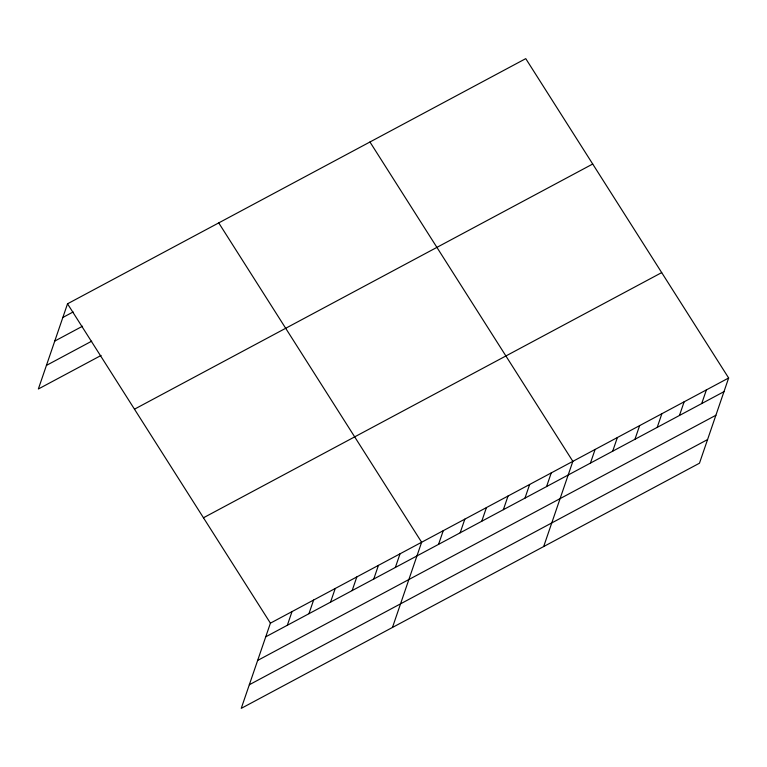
<?xml version="1.0" encoding="UTF-8"?>
<svg xmlns="http://www.w3.org/2000/svg" width="767" height="767" viewBox="0 0 767 767"><rect width="100%" height="100%" fill="white"/><g stroke="black" fill="none" stroke-linecap="round" stroke-linejoin="round"><path stroke-width="1.15" d="M728.65 377.997L270.415 623.159L241.241 708.363L699.475 463.201L728.65 377.997L525.759 58.637L67.525 303.799L38.35 389.003L101.1 355.437M287.337 625.268L292.016 611.596M308.938 613.705L313.617 600.043M330.548 602.153L335.227 588.481M352.149 590.59L356.828 576.928M373.75 579.037L378.428 565.365M395.35 567.475L400.029 553.812M392.464 627.454L421.629 542.25L218.739 222.9M438.561 544.359L443.24 530.697M460.162 532.806L464.84 519.134M481.762 521.244L486.441 507.581M503.363 509.691L508.042 496.019M524.964 498.128L529.642 484.466M546.564 486.575L551.252 472.903M543.678 546.555L572.853 461.351L369.953 141.991M590.427 463.105L595.106 449.443M612.689 451.197L617.368 437.535M634.942 439.29L639.62 425.627M657.204 427.382L661.883 413.72M679.457 415.474L684.135 401.812M701.709 403.567L706.397 389.904M62.846 317.471L73.133 311.968M54.764 341.075L82.539 326.215M46.432 365.399L91.695 341.181M134.474 409.185L592.709 164.023M203.466 517.773L661.691 272.611M265.737 636.821L723.971 391.659M257.654 660.435L715.889 415.263M249.323 684.749L707.558 439.587M67.525 303.799L270.415 623.159"/></g></svg>
